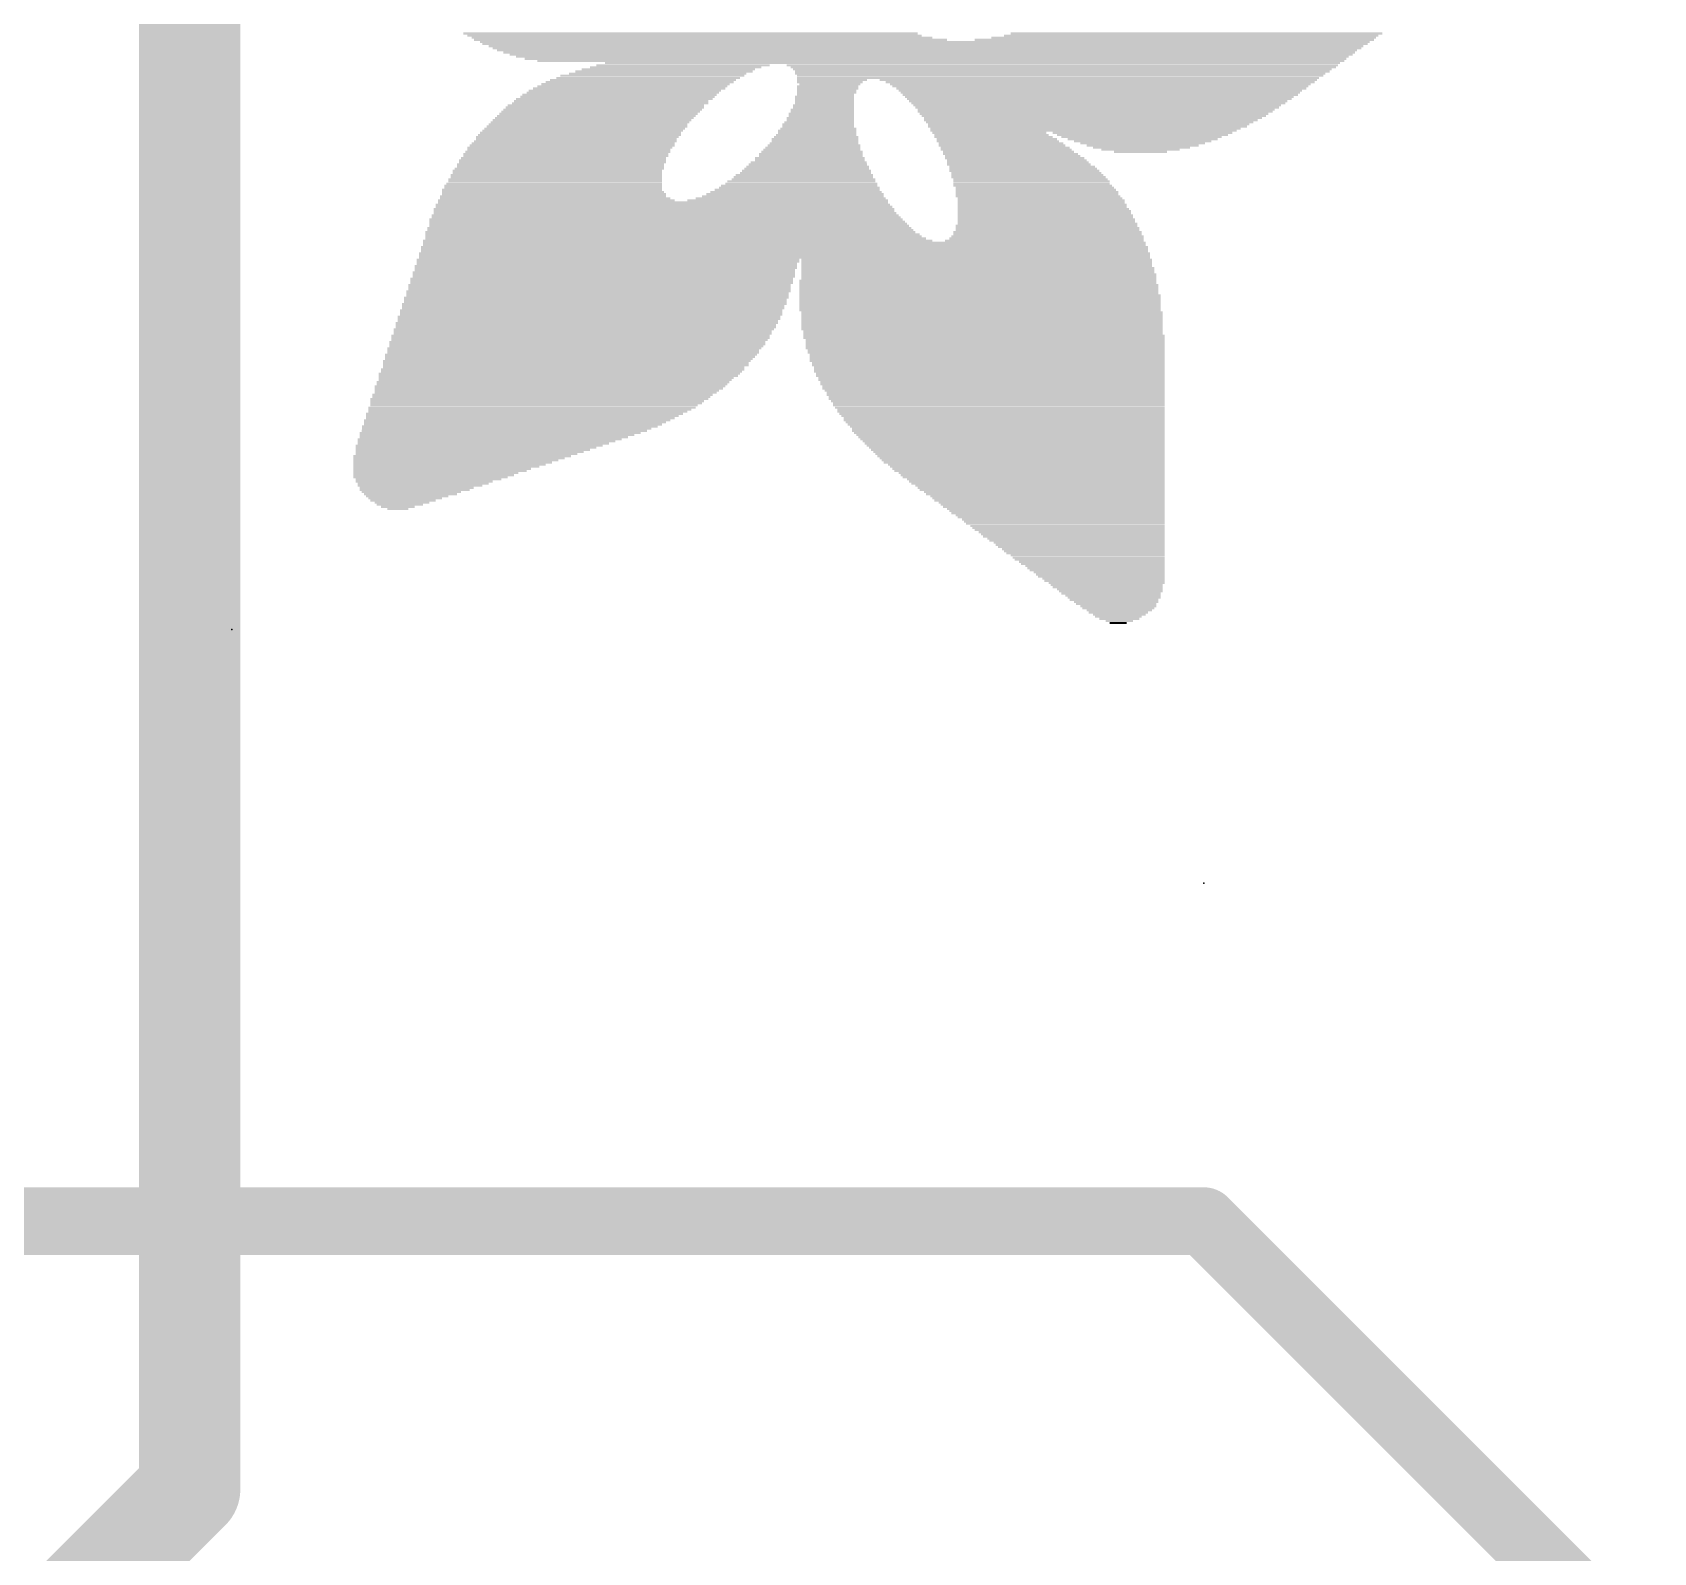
# Model space of a CAD drawing. Extents: x -44.1 to 38.2, y -17 to 24.8.
# Drawn here: x -14.316 to -9.443, y -5.187 to -0.619 of the extents above; entities that cross this region are included whole.
import ezdxf

# ---------------------------------------------------------------- set-up
doc = ezdxf.new("R2010")
doc.units = 0
for name, color, linetype in [('1', 12, 'CONTINUOUS'), ('16', 5, 'CONTINUOUS'), ('21', 40, 'CONTINUOUS'), ('23', 40, 'CONTINUOUS'), ('24', 6, 'CONTINUOUS')]:
    doc.layers.add(name, color=color, linetype=linetype)

# ---------------------------------------------------------------- blocks, each defined once
blk = doc.blocks.new('RECT')
blk.add_solid([(-0.5, -0.5), (0.5, -0.5), (-0.5, 0.5), (0.5, 0.5)])

msp = doc.modelspace()

# ---------------------------------------------------------------- linework, layer by layer
at = {"layer": '1', "const_width": 0.3048}
for points in [[(-13.843, -4.9966), (-13.843, 1.524)], [(-14.6494, -5.803), (-13.843, -4.9966)]]:
    msp.add_lwpolyline(points, dxfattribs=at)
at = {"layer": '1', "const_width": 0.1524}
for points in [[(-13.7891, -5.0505, 1), (-13.8969, -4.9427)], [(-13.9192, -4.9966, 1), (-13.7668, -4.9966)]]:
    msp.add_lwpolyline(points, format="xyb", dxfattribs=at)
at = {"layer": '16', "const_width": 0.2032}
for points in [[(-10.795, -4.191), (-15.621, -4.191)], [(-9.545, -5.441), (-10.795, -4.191)]]:
    msp.add_lwpolyline(points, dxfattribs=at)
at = {"layer": '16', "const_width": 0.1016}
for points in [[(-10.7591, -4.1551, 1), (-10.8309, -4.2269)], [(-10.795, -4.2418, 1), (-10.795, -4.1402)]]:
    msp.add_lwpolyline(points, format="xyb", dxfattribs=at)
at = {"layer": '23'}
msp.add_point((-13.716, -2.413), dxfattribs=at)
at = {"layer": '24'}
msp.add_point((-10.795, -3.175), dxfattribs=at)

# ---------------------------------------------------------------- block references
at = {"layer": '21'}
for p, xscale, yscale in [((-12.3381, -0.6223), 1.3653, 0.0064), ((-12.3254, -0.6287), 1.3653, 0.0063), ((-12.3032, -0.635), 1.3843, 0.0064), ((-10.8554, -0.635), 1.1557, 0.0064), ((-10.8331, -0.6287), 1.124, 0.0063), ((-10.8172, -0.6223), 1.1176, 0.0064), ((-12.2777, -0.6413), 1.4224, 0.0063), ((-11.6332, -0.6477), 2.6734, 0.0064), ((-11.6332, -0.6541), 2.6606, 0.0063), ((-11.6301, -0.6604), 2.6289, 0.0064), ((-11.6269, -0.6668), 2.6099, 0.0063), ((-11.6269, -0.6731), 2.5845, 0.0064), ((-11.6205, -0.6794), 2.559, 0.0063), ((-10.8839, -0.6413), 1.2002, 0.0063), ((-11.6142, -0.6858), 2.5337, 0.0064), ((-11.611, -0.6922), 2.5019, 0.0063), ((-11.6014, -0.6985), 2.4701, 0.0064), ((-11.5856, -0.7049), 2.4257, 0.0063), ((-12.4047, -0.7303), 0.5207, 0.0063), ((-12.3825, -0.7239), 0.5144, 0.0064), ((-12.3603, -0.7176), 0.5207, 0.0063), ((-11.4903, -0.7112), 2.2098, 0.0064), ((-11.2205, -0.7176), 1.6573, 0.0063), ((-11.2172, -0.7239), 1.6383, 0.0064), ((-11.2205, -0.7303), 1.6193, 0.0063), ((-12.5127, -0.7811), 0.5715, 0.0063), ((-12.5031, -0.7747), 0.5651, 0.0064), ((-12.4905, -0.7684), 0.5651, 0.0063), ((-12.4809, -0.762), 0.5588, 0.0064), ((-12.465, -0.7557), 0.5525, 0.0063), ((-12.4524, -0.7493), 0.5525, 0.0064), ((-12.4365, -0.7429), 0.5334, 0.0063), ((-12.4174, -0.7366), 0.5334, 0.0064), ((-11.2205, -0.7366), 1.6065, 0.0064), ((-11.2268, -0.7429), 1.5938, 0.0063), ((-11.2332, -0.7557), 1.5685, 0.0063), ((-11.919, -0.7684), 0.1969, 0.0063), ((-11.2268, -0.7493), 1.5812, 0.0064), ((-11.9126, -0.762), 0.2096, 0.0064), ((-11.9253, -0.7811), 0.1842, 0.0063), ((-11.919, -0.7747), 0.1841, 0.0064), ((-11.1125, -0.762), 1.3144, 0.0064), ((-11.1062, -0.7684), 1.2891, 0.0063), ((-11.1062, -0.7747), 1.2637, 0.0064), ((-11.1062, -0.7811), 1.2509, 0.0063), ((-12.5762, -0.8255), 0.5842, 0.0064), ((-12.5667, -0.8192), 0.5905, 0.0063), ((-12.5571, -0.8128), 0.5842, 0.0064), ((-12.5508, -0.8065), 0.5842, 0.0063), ((-12.5412, -0.8001), 0.5779, 0.0064), ((-12.5349, -0.7938), 0.5778, 0.0063), ((-12.5222, -0.7874), 0.5778, 0.0064), ((-11.9348, -0.8128), 0.1778, 0.0064), ((-11.9348, -0.8192), 0.1778, 0.0063), ((-11.9348, -0.8255), 0.1778, 0.0064), ((-11.9317, -0.8065), 0.1715, 0.0063), ((-11.9253, -0.7874), 0.1842, 0.0064), ((-11.9285, -0.7938), 0.1778, 0.0063), ((-11.9285, -0.8001), 0.1778, 0.0064), ((-11.1029, -0.7874), 1.2319, 0.0064), ((-11.1062, -0.7938), 1.2129, 0.0063), ((-11.1062, -0.8001), 1.2001, 0.0064), ((-11.1062, -0.8065), 1.1875, 0.0063), ((-11.1093, -0.8128), 1.1684, 0.0064), ((-11.1094, -0.8192), 1.1557, 0.0063), ((-11.1125, -0.8255), 1.1366, 0.0064), ((-12.627, -0.8763), 0.5969, 0.0064), ((-12.6207, -0.87), 0.5969, 0.0063), ((-12.6143, -0.8636), 0.5969, 0.0064), ((-12.608, -0.8573), 0.5969, 0.0063), ((-12.6016, -0.8509), 0.5969, 0.0064), ((-12.5953, -0.8446), 0.5969, 0.0063), ((-12.5921, -0.8382), 0.5905, 0.0064), ((-12.5793, -0.8319), 0.5905, 0.0063), ((-11.9475, -0.8763), 0.2032, 0.0064), ((-11.9444, -0.8636), 0.1969, 0.0064), ((-11.9444, -0.87), 0.1969, 0.0063), ((-11.9412, -0.8509), 0.1905, 0.0064), ((-11.9412, -0.8573), 0.1905, 0.0063), ((-11.938, -0.8382), 0.1842, 0.0064), ((-11.938, -0.8446), 0.1842, 0.0063), ((-11.9348, -0.8319), 0.1778, 0.0063), ((-11.1125, -0.8319), 1.124, 0.0063), ((-11.1157, -0.8382), 1.1049, 0.0064), ((-11.1157, -0.8446), 1.0922, 0.0063), ((-11.1189, -0.8509), 1.0731, 0.0064), ((-11.122, -0.8573), 1.0668, 0.0063), ((-11.1252, -0.8636), 1.0478, 0.0064), ((-11.1252, -0.87), 1.035, 0.0063), ((-11.1284, -0.8763), 1.016, 0.0064), ((-12.6714, -0.9271), 0.6096, 0.0064), ((-12.6683, -0.9208), 0.6033, 0.0063), ((-12.6619, -0.9144), 0.6032, 0.0064), ((-12.6555, -0.9081), 0.6033, 0.0063), ((-12.6492, -0.9017), 0.6032, 0.0064), ((-12.6461, -0.8954), 0.5969, 0.0063), ((-12.6397, -0.889), 0.5969, 0.0064), ((-12.6334, -0.8827), 0.5969, 0.0063), ((-11.9603, -0.9271), 0.2413, 0.0064), ((-11.9571, -0.9144), 0.2349, 0.0064), ((-11.9571, -0.9208), 0.2349, 0.0063), ((-11.9539, -0.9081), 0.2286, 0.0063), ((-11.9539, -0.8954), 0.2159, 0.0063), ((-11.9539, -0.9017), 0.2159, 0.0064), ((-11.9507, -0.889), 0.2096, 0.0064), ((-11.9475, -0.8827), 0.2032, 0.0063), ((-11.1348, -0.8827), 1.0033, 0.0063), ((-11.1379, -0.889), 0.9842, 0.0064), ((-11.1411, -0.8954), 0.9652, 0.0063), ((-11.1443, -0.9017), 0.9589, 0.0064), ((-11.157, -0.9144), 0.9207, 0.0064), ((-11.1506, -0.9081), 0.9334, 0.0063), ((-11.4396, -0.9208), 0.3429, 0.0063), ((-11.4332, -0.9271), 0.3429, 0.0064), ((-10.9792, -0.9208), 0.5397, 0.0063), ((-10.9792, -0.9271), 0.5143, 0.0064), ((-12.7, -0.9652), 0.616, 0.0064), ((-12.7032, -0.9716), 0.6096, 0.0063), ((-12.6936, -0.9589), 0.6159, 0.0063), ((-12.6905, -0.9525), 0.6096, 0.0064), ((-12.6841, -0.9462), 0.6096, 0.0063), ((-12.6778, -0.9335), 0.6096, 0.0063), ((-12.681, -0.9398), 0.6033, 0.0064), ((-11.973, -0.9716), 0.2921, 0.0063), ((-11.9698, -0.9652), 0.2857, 0.0064), ((-11.9666, -0.9589), 0.2794, 0.0063), ((-11.9665, -0.9525), 0.2667, 0.0064), ((-11.9634, -0.9398), 0.2604, 0.0064), ((-11.9634, -0.9462), 0.2604, 0.0063), ((-11.9602, -0.9335), 0.254, 0.0063), ((-11.4268, -0.9335), 0.3556, 0.0063), ((-11.4173, -0.9398), 0.362, 0.0064), ((-11.4142, -0.9462), 0.3683, 0.0063), ((-11.4046, -0.9525), 0.3746, 0.0064), ((-11.4014, -0.9589), 0.381, 0.0063), ((-11.3919, -0.9652), 0.3874, 0.0064), ((-11.3887, -0.9716), 0.3937, 0.0063), ((-10.9823, -0.9335), 0.4826, 0.0063), ((-10.9792, -0.9398), 0.4509, 0.0064), ((-10.9792, -0.9462), 0.4127, 0.0063), ((-10.9792, -0.9525), 0.3747, 0.0064), ((-10.9792, -0.9589), 0.3365, 0.0063), ((-10.9824, -0.9652), 0.2921, 0.0064), ((-10.9855, -0.9716), 0.235, 0.0063), ((-12.7286, -1.016), 0.6223, 0.0064), ((-12.7286, -1.0224), 0.6223, 0.0063), ((-12.7223, -1.0033), 0.6223, 0.0064), ((-12.7223, -1.0097), 0.6223, 0.0063), ((-12.7191, -0.997), 0.6159, 0.0063), ((-12.7127, -0.9843), 0.616, 0.0063), ((-12.7127, -0.9906), 0.616, 0.0064), ((-12.7064, -0.9779), 0.6159, 0.0064), ((-11.9856, -1.0224), 0.3683, 0.0063), ((-11.9856, -1.016), 0.3556, 0.0064), ((-11.9825, -1.0097), 0.3493, 0.0063), ((-11.9793, -0.997), 0.3302, 0.0063), ((-11.9793, -1.0033), 0.3302, 0.0064), ((-11.9761, -0.9843), 0.3112, 0.0063), ((-11.9761, -0.9906), 0.3112, 0.0064), ((-11.9729, -0.9779), 0.3048, 0.0064), ((-11.3824, -0.9779), 0.3937, 0.0064), ((-11.376, -0.9843), 0.4064, 0.0063), ((-11.3634, -0.997), 0.4191, 0.0063), ((-11.3697, -0.9906), 0.4064, 0.0064), ((-11.357, -1.0033), 0.4191, 0.0064), ((-11.3538, -1.0097), 0.4254, 0.0063), ((-11.3506, -1.016), 0.4318, 0.0064), ((-11.3411, -1.0224), 0.4382, 0.0063), ((-10.9855, -0.9779), 0.1588, 0.0064), ((-12.7477, -1.0732), 0.6477, 0.0063), ((-12.7445, -1.0605), 0.6413, 0.0063), ((-12.7445, -1.0668), 0.6413, 0.0064), ((-12.7413, -1.0477), 0.635, 0.0063), ((-12.7413, -1.0541), 0.635, 0.0064), ((-12.7381, -1.0351), 0.6286, 0.0063), ((-12.7381, -1.0414), 0.6286, 0.0064), ((-12.7317, -1.0287), 0.6287, 0.0064), ((-12.0047, -1.0732), 0.4572, 0.0063), ((-12.0046, -1.0668), 0.4445, 0.0064), ((-11.9983, -1.0605), 0.4318, 0.0063), ((-11.9984, -1.0541), 0.4191, 0.0064), ((-11.9952, -1.0477), 0.4127, 0.0063), ((-11.992, -1.0414), 0.3937, 0.0064), ((-11.9888, -1.0351), 0.3874, 0.0063), ((-11.9888, -1.0287), 0.3746, 0.0064), ((-11.338, -1.0287), 0.4445, 0.0064), ((-11.3347, -1.0351), 0.4509, 0.0063), ((-11.3221, -1.0541), 0.4635, 0.0064), ((-11.3284, -1.0414), 0.4508, 0.0064), ((-11.3252, -1.0477), 0.4572, 0.0063), ((-11.3157, -1.0605), 0.4636, 0.0063), ((-11.3125, -1.0668), 0.4699, 0.0064), ((-11.3125, -1.0732), 0.4699, 0.0063), ((-12.7445, -1.1176), 0.6921, 0.0064), ((-12.7508, -1.1113), 0.6794, 0.0063), ((-12.7477, -1.1049), 0.6731, 0.0064), ((-12.754, -1.0922), 0.6604, 0.0064), ((-12.7508, -1.0986), 0.6668, 0.0063), ((-12.7508, -1.0795), 0.654, 0.0064), ((-12.7508, -1.0858), 0.654, 0.0063), ((-12.0365, -1.1176), 0.5715, 0.0064), ((-12.0301, -1.1113), 0.5461, 0.0063), ((-12.0237, -1.1049), 0.5334, 0.0064), ((-12.0206, -1.0986), 0.5143, 0.0063), ((-12.0174, -1.0922), 0.4953, 0.0064), ((-12.011, -1.0858), 0.4826, 0.0063), ((-12.0111, -1.0795), 0.4699, 0.0064), ((-11.3094, -1.0795), 0.4763, 0.0064), ((-11.2967, -1.0986), 0.4889, 0.0063), ((-11.2967, -1.1049), 0.4889, 0.0064), ((-11.303, -1.0858), 0.4762, 0.0063), ((-11.2998, -1.0922), 0.4826, 0.0064), ((-11.2934, -1.1113), 0.4953, 0.0063), ((-11.2872, -1.1176), 0.4953, 0.0064), ((-12.4143, -1.1684), 1.4033, 0.0064), ((-12.4175, -1.1494), 1.3843, 0.0063), ((-12.4175, -1.1557), 1.3843, 0.0064), ((-12.4143, -1.1621), 1.3907, 0.0063), ((-12.4206, -1.1367), 1.3652, 0.0063), ((-12.4174, -1.143), 1.3716, 0.0064), ((-12.7413, -1.124), 0.7112, 0.0063), ((-12.4206, -1.1303), 1.3526, 0.0064), ((-12.046, -1.124), 0.6033, 0.0063), ((-11.284, -1.124), 0.5017, 0.0063), ((-11.284, -1.1303), 0.5017, 0.0064), ((-11.2713, -1.1684), 0.5271, 0.0064), ((-11.2808, -1.1367), 0.508, 0.0063), ((-11.2808, -1.143), 0.508, 0.0064), ((-11.2776, -1.1494), 0.5144, 0.0063), ((-11.2744, -1.1557), 0.5207, 0.0064), ((-11.2744, -1.1621), 0.5207, 0.0063), ((-12.3984, -1.2192), 1.4732, 0.0064), ((-12.4016, -1.2065), 1.4541, 0.0064), ((-12.3984, -1.2128), 1.4605, 0.0063), ((-12.4016, -1.2002), 1.4415, 0.0063), ((-12.4111, -1.1811), 1.4224, 0.0064), ((-12.4079, -1.1875), 1.4288, 0.0063), ((-12.4047, -1.1938), 1.4351, 0.0064), ((-12.4111, -1.1747), 1.4097, 0.0063), ((-11.2649, -1.2192), 0.5652, 0.0064), ((-11.2681, -1.2002), 0.5461, 0.0063), ((-11.2649, -1.2065), 0.5524, 0.0064), ((-11.2649, -1.2128), 0.5524, 0.0063), ((-11.2713, -1.1747), 0.5271, 0.0063), ((-11.2681, -1.1811), 0.5334, 0.0064), ((-11.2681, -1.1875), 0.5334, 0.0063), ((-11.2649, -1.1938), 0.5398, 0.0064), ((-12.0555, -1.2637), 2.1844, 0.0063), ((-12.3762, -1.2446), 1.5303, 0.0064), ((-12.0555, -1.251), 2.1717, 0.0063), ((-12.0555, -1.2573), 2.1717, 0.0064), ((-12.3921, -1.2256), 1.4859, 0.0063), ((-12.3889, -1.2319), 1.4923, 0.0064), ((-12.3825, -1.2383), 1.505, 0.0063), ((-11.2744, -1.2446), 0.5969, 0.0064), ((-11.2681, -1.2383), 0.5842, 0.0063), ((-11.2649, -1.2319), 0.5778, 0.0064), ((-11.2649, -1.2256), 0.5652, 0.0063), ((-12.5857, -1.3017), 1.1494, 0.0063), ((-12.5857, -1.3081), 1.1494, 0.0064), ((-12.5889, -1.3145), 1.143, 0.0063), ((-12.0555, -1.2827), 2.1971, 0.0064), ((-12.0555, -1.2891), 2.1971, 0.0063), ((-12.0555, -1.2954), 2.1971, 0.0064), ((-12.0555, -1.27), 2.1844, 0.0064), ((-12.0555, -1.2764), 2.1844, 0.0063), ((-11.4777, -1.3017), 1.0541, 0.0063), ((-11.4777, -1.3081), 1.0541, 0.0064), ((-11.4777, -1.3145), 1.0541, 0.0063), ((-12.6048, -1.3589), 1.1493, 0.0064), ((-12.6048, -1.3653), 1.1493, 0.0063), ((-12.5984, -1.3398), 1.1494, 0.0063), ((-12.5984, -1.3462), 1.1494, 0.0064), ((-12.5984, -1.3526), 1.1494, 0.0063), ((-12.5921, -1.3208), 1.1493, 0.0064), ((-12.5921, -1.3272), 1.1493, 0.0063), ((-12.5952, -1.3335), 1.143, 0.0064), ((-11.4745, -1.3653), 1.0731, 0.0063), ((-11.4777, -1.3208), 1.0541, 0.0064), ((-11.4745, -1.3272), 1.0605, 0.0063), ((-11.4745, -1.3335), 1.0605, 0.0064), ((-11.4745, -1.3398), 1.0605, 0.0063), ((-11.4713, -1.3462), 1.0668, 0.0064), ((-11.4713, -1.3526), 1.0668, 0.0063), ((-11.4713, -1.3589), 1.0668, 0.0064), ((-12.6143, -1.397), 1.1557, 0.0064), ((-12.6174, -1.4034), 1.1493, 0.0063), ((-12.6174, -1.4097), 1.1493, 0.0064), ((-12.6111, -1.378), 1.1494, 0.0063), ((-12.6111, -1.3843), 1.1494, 0.0064), ((-12.6111, -1.3907), 1.1494, 0.0063), ((-12.6048, -1.3716), 1.1493, 0.0064), ((-11.4745, -1.3716), 1.0731, 0.0064), ((-11.4713, -1.378), 1.0795, 0.0063), ((-11.4713, -1.3843), 1.0795, 0.0064), ((-11.4713, -1.3907), 1.0795, 0.0063), ((-11.4713, -1.397), 1.0795, 0.0064), ((-11.4713, -1.4034), 1.0795, 0.0063), ((-11.4681, -1.4097), 1.0858, 0.0064), ((-12.6365, -1.4542), 1.1494, 0.0063), ((-12.6365, -1.4605), 1.1494, 0.0064), ((-12.627, -1.4351), 1.1557, 0.0064), ((-12.6302, -1.4415), 1.1493, 0.0063), ((-12.6302, -1.4478), 1.1493, 0.0064), ((-12.6207, -1.4161), 1.1557, 0.0063), ((-12.6238, -1.4224), 1.1494, 0.0064), ((-12.6238, -1.4287), 1.1494, 0.0063), ((-11.4681, -1.4161), 1.0858, 0.0063), ((-11.4681, -1.4224), 1.0858, 0.0064), ((-11.4681, -1.4287), 1.0858, 0.0063), ((-11.4681, -1.4351), 1.0858, 0.0064), ((-11.4681, -1.4415), 1.0858, 0.0063), ((-11.4681, -1.4478), 1.0858, 0.0064), ((-11.4681, -1.4542), 1.0858, 0.0063), ((-11.4618, -1.4605), 1.0859, 0.0064), ((-12.6587, -1.5113), 1.143, 0.0064), ((-12.6492, -1.4923), 1.1494, 0.0063), ((-12.6524, -1.4986), 1.143, 0.0064), ((-12.6524, -1.505), 1.143, 0.0063), ((-12.6429, -1.4732), 1.1493, 0.0064), ((-12.6429, -1.4796), 1.1493, 0.0063), ((-12.646, -1.4859), 1.143, 0.0064), ((-12.6365, -1.4668), 1.1494, 0.0063), ((-11.4618, -1.4668), 1.0859, 0.0063), ((-11.4618, -1.4732), 1.0859, 0.0064), ((-11.4618, -1.4796), 1.0859, 0.0063), ((-11.4618, -1.4859), 1.0859, 0.0064), ((-11.4618, -1.4923), 1.0859, 0.0063), ((-11.4618, -1.4986), 1.0859, 0.0064), ((-11.4618, -1.505), 1.0859, 0.0063), ((-11.4618, -1.5113), 1.0859, 0.0064), ((-12.6778, -1.5494), 1.1303, 0.0064), ((-12.6778, -1.5557), 1.1303, 0.0063), ((-12.681, -1.5621), 1.1239, 0.0064), ((-12.6683, -1.5304), 1.1367, 0.0063), ((-12.6683, -1.5367), 1.1367, 0.0064), ((-12.6715, -1.5431), 1.1303, 0.0063), ((-12.6619, -1.5177), 1.1366, 0.0063), ((-12.6619, -1.524), 1.1366, 0.0064), ((-11.4586, -1.5177), 1.0795, 0.0063), ((-11.4586, -1.524), 1.0795, 0.0064), ((-11.4554, -1.5304), 1.0858, 0.0063), ((-11.4554, -1.5367), 1.0858, 0.0064), ((-11.4523, -1.5431), 1.0795, 0.0063), ((-11.4523, -1.5494), 1.0795, 0.0064), ((-11.4523, -1.5557), 1.0795, 0.0063), ((-11.4523, -1.5621), 1.0795, 0.0064), ((-12.7096, -1.6066), 1.1049, 0.0063), ((-12.7032, -1.6002), 1.1049, 0.0064), ((-12.6968, -1.5875), 1.1176, 0.0064), ((-12.7, -1.5938), 1.1112, 0.0063), ((-12.6873, -1.5685), 1.124, 0.0063), ((-12.6905, -1.5748), 1.1176, 0.0064), ((-12.6905, -1.5812), 1.1176, 0.0063), ((-11.4523, -1.5685), 1.0795, 0.0063), ((-11.449, -1.5748), 1.0731, 0.0064), ((-11.449, -1.5812), 1.0731, 0.0063), ((-11.4459, -1.5875), 1.0668, 0.0064), ((-11.4459, -1.5938), 1.0668, 0.0063), ((-11.4459, -1.6002), 1.0668, 0.0064), ((-11.4459, -1.6066), 1.0668, 0.0063), ((-12.735, -1.651), 1.0795, 0.0064), ((-12.7413, -1.6574), 1.0668, 0.0063), ((-12.7317, -1.6447), 1.0859, 0.0063), ((-12.7222, -1.632), 1.0922, 0.0063), ((-12.7254, -1.6383), 1.0858, 0.0064), ((-12.7127, -1.6129), 1.0986, 0.0064), ((-12.7127, -1.6193), 1.0986, 0.0063), ((-12.7191, -1.6256), 1.0859, 0.0064), ((-11.4427, -1.6129), 1.0604, 0.0064), ((-11.4427, -1.6193), 1.0604, 0.0063), ((-11.4396, -1.6256), 1.0541, 0.0064), ((-11.4396, -1.632), 1.0541, 0.0063), ((-11.4396, -1.6383), 1.0541, 0.0064), ((-11.4364, -1.6447), 1.0477, 0.0063), ((-11.4364, -1.651), 1.0477, 0.0064), ((-11.4332, -1.6574), 1.0414, 0.0063), ((-12.7826, -1.7082), 1.0223, 0.0063), ((-12.7604, -1.6828), 1.0541, 0.0063), ((-12.7635, -1.6891), 1.0478, 0.0064), ((-12.7731, -1.7018), 1.0287, 0.0064), ((-12.7698, -1.6955), 1.0351, 0.0063), ((-12.754, -1.6764), 1.0541, 0.0064), ((-12.7508, -1.6701), 1.0604, 0.0063), ((-12.7445, -1.6637), 1.0605, 0.0064), ((-11.4332, -1.6637), 1.0414, 0.0064), ((-11.43, -1.6701), 1.035, 0.0063), ((-11.43, -1.6764), 1.035, 0.0064), ((-11.4268, -1.6828), 1.0287, 0.0063), ((-11.4268, -1.6891), 1.0287, 0.0064), ((-11.4237, -1.6955), 1.0223, 0.0063), ((-11.4205, -1.7018), 1.016, 0.0064), ((-11.4205, -1.7082), 1.016, 0.0063), ((-12.8143, -1.7463), 0.9842, 0.0063), ((-12.8207, -1.7526), 0.9715, 0.0064), ((-12.7985, -1.7272), 1.0033, 0.0064), ((-12.7921, -1.7208), 1.016, 0.0063), ((-12.8016, -1.7336), 0.997, 0.0063), ((-12.8079, -1.7399), 0.9843, 0.0064), ((-12.7857, -1.7145), 1.016, 0.0064), ((-11.4173, -1.7145), 1.0096, 0.0064), ((-11.4173, -1.7208), 1.0096, 0.0063), ((-11.4142, -1.7272), 1.0033, 0.0064), ((-11.4109, -1.7336), 0.9969, 0.0063), ((-11.4109, -1.7399), 0.9969, 0.0064), ((-11.4078, -1.7463), 0.9906, 0.0063), ((-11.4046, -1.7526), 0.9842, 0.0064), ((-12.881, -1.8034), 0.889, 0.0064), ((-12.8588, -1.7844), 0.9207, 0.0063), ((-12.8651, -1.7907), 0.908, 0.0064), ((-12.8715, -1.7971), 0.8953, 0.0063), ((-12.8366, -1.7653), 0.9525, 0.0064), ((-12.8429, -1.7717), 0.9398, 0.0063), ((-12.8493, -1.778), 0.9271, 0.0064), ((-12.827, -1.759), 0.9588, 0.0063), ((-11.4046, -1.759), 0.9842, 0.0063), ((-11.4015, -1.7653), 0.9779, 0.0064), ((-11.3983, -1.7717), 0.9715, 0.0063), ((-11.3951, -1.778), 0.9652, 0.0064), ((-11.3951, -1.7844), 0.9652, 0.0063), ((-11.3919, -1.7907), 0.9588, 0.0064), ((-11.3887, -1.7971), 0.9525, 0.0063), ((-11.3856, -1.8034), 0.9461, 0.0064), ((-12.9509, -1.8478), 0.7747, 0.0063), ((-12.9604, -1.8542), 0.7557, 0.0064), ((-12.9413, -1.8415), 0.7938, 0.0064), ((-12.9191, -1.8288), 0.8255, 0.0064), ((-12.9096, -1.8225), 0.8445, 0.0063), ((-12.9286, -1.8352), 0.8064, 0.0063), ((-12.8905, -1.8098), 0.87, 0.0063), ((-12.8969, -1.8161), 0.8573, 0.0064), ((-11.3824, -1.8098), 0.9398, 0.0063), ((-11.3824, -1.8161), 0.9398, 0.0064), ((-11.3792, -1.8225), 0.9334, 0.0063), ((-11.3761, -1.8288), 0.9271, 0.0064), ((-11.3728, -1.8352), 0.9207, 0.0063), ((-11.3697, -1.8415), 0.9144, 0.0064), ((-11.3665, -1.8478), 0.908, 0.0063), ((-11.3634, -1.8542), 0.9017, 0.0064), ((-13.0239, -1.8923), 0.6541, 0.0064), ((-13.0334, -1.8987), 0.635, 0.0063), ((-12.9731, -1.8606), 0.7429, 0.0063), ((-12.9825, -1.8669), 0.7239, 0.0064), ((-12.9921, -1.8733), 0.7048, 0.0063), ((-13.0016, -1.8796), 0.6858, 0.0064), ((-13.0112, -1.886), 0.6667, 0.0063), ((-11.3602, -1.8606), 0.8953, 0.0063), ((-11.357, -1.8669), 0.889, 0.0064), ((-11.3538, -1.8733), 0.8826, 0.0063), ((-11.3506, -1.8796), 0.8763, 0.0064), ((-11.3475, -1.886), 0.8699, 0.0063), ((-11.3443, -1.8923), 0.8636, 0.0064), ((-11.3411, -1.8987), 0.8572, 0.0063), ((-13.0525, -1.9114), 0.5969, 0.0063), ((-13.0906, -1.9368), 0.5207, 0.0063), ((-13.1033, -1.9431), 0.4953, 0.0064), ((-13.0429, -1.905), 0.616, 0.0064), ((-13.062, -1.9177), 0.5779, 0.0064), ((-13.0715, -1.9241), 0.5588, 0.0063), ((-13.0842, -1.9304), 0.5334, 0.0064), ((-13.1096, -1.9495), 0.4826, 0.0063), ((-11.338, -1.905), 0.8509, 0.0064), ((-11.3347, -1.9114), 0.8445, 0.0063), ((-11.3284, -1.9177), 0.8318, 0.0064), ((-11.3253, -1.9241), 0.8255, 0.0063), ((-11.3221, -1.9304), 0.8191, 0.0064), ((-11.3189, -1.9368), 0.8128, 0.0063), ((-11.3125, -1.9431), 0.8001, 0.0064), ((-11.3094, -1.9495), 0.7937, 0.0063), ((-13.1191, -1.9558), 0.4636, 0.0064), ((-13.1255, -1.9622), 0.4381, 0.0063), ((-13.1382, -1.9685), 0.4127, 0.0064), ((-13.1414, -1.9748), 0.3937, 0.0063), ((-13.1509, -1.9812), 0.3747, 0.0064), ((-13.1604, -1.9876), 0.3429, 0.0063), ((-13.1667, -1.9939), 0.3302, 0.0064), ((-13.1763, -2.0003), 0.2985, 0.0063), ((-11.3062, -1.9558), 0.7874, 0.0064), ((-11.2999, -1.9622), 0.7747, 0.0063), ((-11.2967, -1.9685), 0.7683, 0.0064), ((-11.2935, -1.9748), 0.762, 0.0063), ((-11.2872, -1.9812), 0.7493, 0.0064), ((-11.284, -1.9876), 0.7429, 0.0063), ((-11.2808, -1.9939), 0.7366, 0.0064), ((-11.2744, -2.0003), 0.7239, 0.0063), ((-13.1794, -2.0066), 0.2794, 0.0064), ((-13.189, -2.013), 0.2477, 0.0063), ((-13.1953, -2.0193), 0.2222, 0.0064), ((-13.2017, -2.0257), 0.1969, 0.0063), ((-13.2049, -2.032), 0.1651, 0.0064), ((-13.2111, -2.0383), 0.1397, 0.0063), ((-13.2175, -2.0447), 0.1016, 0.0064), ((-11.2713, -2.0066), 0.7175, 0.0064), ((-11.2649, -2.013), 0.7048, 0.0063), ((-11.2618, -2.0193), 0.6985, 0.0064), ((-11.2586, -2.0257), 0.6921, 0.0063), ((-11.2522, -2.032), 0.6794, 0.0064), ((-11.2491, -2.0383), 0.6731, 0.0063), ((-11.2459, -2.0447), 0.6667, 0.0064), ((-13.2176, -2.0511), 0.0635, 0.0063), ((-11.2395, -2.0511), 0.654, 0.0063), ((-11.2363, -2.0574), 0.6477, 0.0064), ((-11.2332, -2.0638), 0.6413, 0.0063), ((-11.2268, -2.0701), 0.6286, 0.0064), ((-11.2237, -2.0764), 0.6223, 0.0063), ((-11.2173, -2.0828), 0.6096, 0.0064), ((-11.2141, -2.0892), 0.6032, 0.0063), ((-11.211, -2.0955), 0.5969, 0.0064), ((-11.2046, -2.1019), 0.5842, 0.0063), ((-11.2014, -2.1082), 0.5778, 0.0064), ((-11.1982, -2.1145), 0.5715, 0.0063), ((-11.1919, -2.1209), 0.5588, 0.0064), ((-11.1887, -2.1273), 0.5524, 0.0063), ((-11.1856, -2.1336), 0.5461, 0.0064), ((-11.1792, -2.14), 0.5334, 0.0063), ((-11.176, -2.1463), 0.527, 0.0064), ((-11.1697, -2.1526), 0.5143, 0.0063), ((-11.1665, -2.159), 0.508, 0.0064), ((-11.1633, -2.1654), 0.5016, 0.0063), ((-11.157, -2.1717), 0.4889, 0.0064), ((-11.1538, -2.1781), 0.4826, 0.0063), ((-11.1506, -2.1844), 0.4762, 0.0064), ((-11.1443, -2.1907), 0.4635, 0.0063), ((-11.1411, -2.1971), 0.4572, 0.0064), ((-11.1379, -2.2035), 0.4508, 0.0063), ((-11.1316, -2.2098), 0.4381, 0.0064), ((-11.1284, -2.2162), 0.4318, 0.0063), ((-11.122, -2.2225), 0.4191, 0.0064), ((-11.1189, -2.2288), 0.4127, 0.0063), ((-11.1157, -2.2352), 0.4064, 0.0064), ((-11.1094, -2.2416), 0.3937, 0.0063), ((-11.1062, -2.2479), 0.3873, 0.0064), ((-11.103, -2.2543), 0.381, 0.0063), ((-11.0967, -2.2606), 0.3683, 0.0064), ((-11.0935, -2.267), 0.3619, 0.0063), ((-11.0871, -2.2733), 0.3492, 0.0064), ((-11.0871, -2.2797), 0.3366, 0.0063), ((-11.0839, -2.286), 0.3302, 0.0064), ((-11.0776, -2.2924), 0.3175, 0.0063), ((-11.0744, -2.2987), 0.3112, 0.0064), ((-11.0744, -2.3051), 0.2984, 0.0063), ((-11.0681, -2.3114), 0.2857, 0.0064), ((-11.0649, -2.3178), 0.2794, 0.0063), ((-11.0648, -2.3241), 0.2667, 0.0064), ((-11.0585, -2.3304), 0.254, 0.0063), ((-11.0586, -2.3368), 0.2413, 0.0064), ((-11.0522, -2.3432), 0.2286, 0.0063), ((-11.0522, -2.3495), 0.2159, 0.0064), ((-11.049, -2.3559), 0.1968, 0.0063), ((-11.0522, -2.3622), 0.1778, 0.0064), ((-11.049, -2.3685), 0.1588, 0.0063), ((-11.0522, -2.3749), 0.1397, 0.0064), ((-11.049, -2.3813), 0.1206, 0.0063), ((-11.049, -2.3876), 0.0826, 0.0064), ((-11.0522, -2.394), 0.0508, 0.0063)]:
    msp.add_blockref('RECT', p, dxfattribs=dict(at, xscale=xscale, yscale=yscale))

doc.saveas('drawing.dxf')
